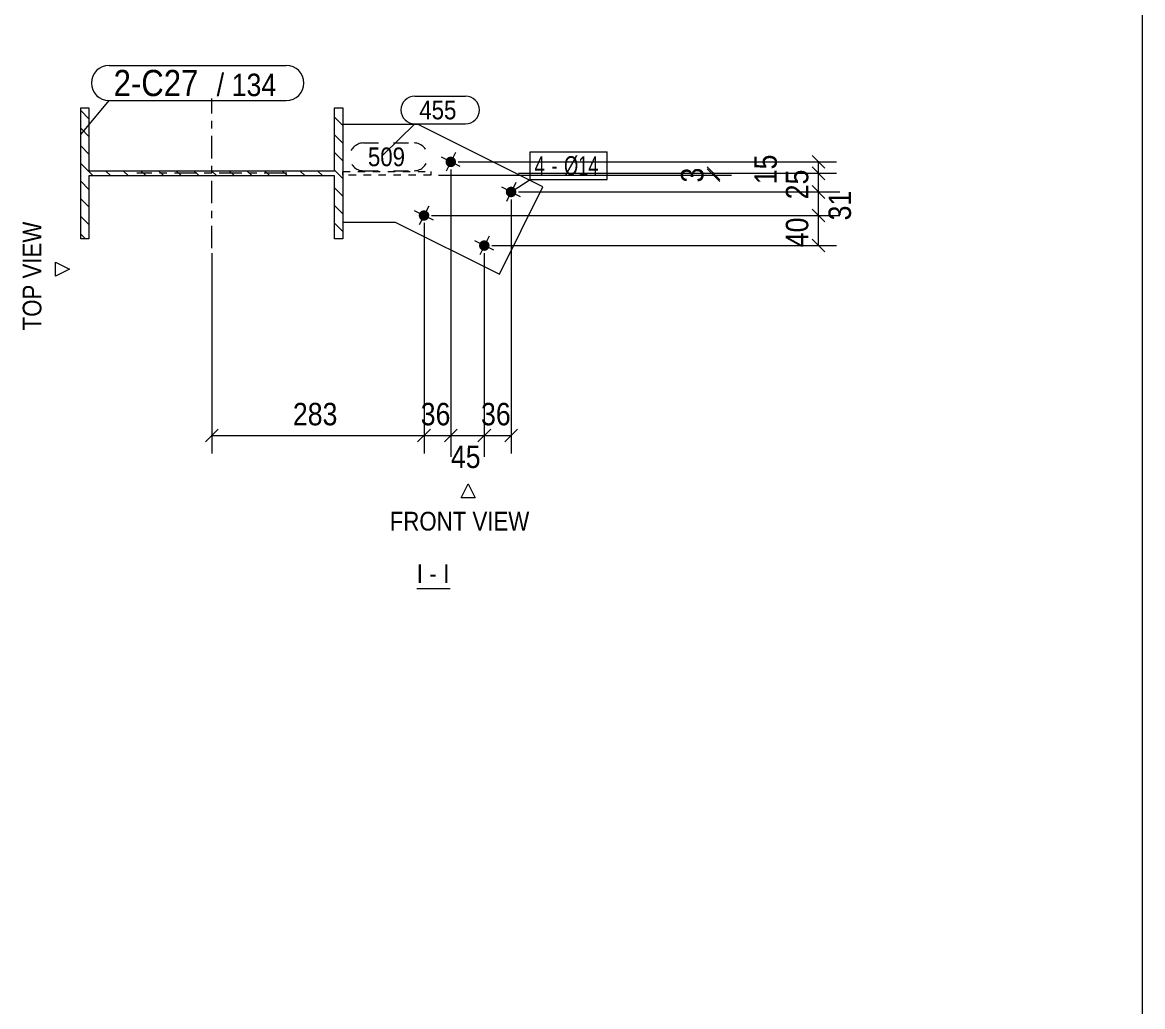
# Model space of a CAD drawing. Header units: millimetres. Extents: x 2 to 825, y 1 to 579.
# Drawn here: x 675.4 to 825, y 225 to 356.5 of the extents above; entities that cross this region are included whole.
import ezdxf

# ---------------------------------------------------------------- set-up
doc = ezdxf.new("R2010")
doc.units = ezdxf.units.MM
for name, pattern in [('XKITLINE00', [0]), ('XKITLINE01', [4, 1, -1, 1, -1]), ('XKITLINE02', [4, 2, -2]), ('XKITLINE03', [6, 3, -1, 1, -1])]:
    doc.linetypes.add(name, pattern=pattern)
for name, color, linetype, lineweight in [('Bolt', 3, 'Continuous', 0), ('BoltMark', 7, 'Continuous', 0), ('Dimensions', 7, 'Continuous', 0), ('DrawingSheet', 5, 'Continuous', 0), ('OtherObjectType', 7, 'Continuous', 0), ('Part', 2, 'Continuous', 0), ('PartMark', 7, 'Continuous', 0)]:
    doc.layers.add(name, color=color, linetype=linetype, lineweight=lineweight)
doc.styles.add('ARIAL', font='ARIAL.TTF')
doc.styles.add('ARIAL_NARROW', font='ARIALN.TTF')

# ---------------------------------------------------------------- blocks, each defined once
blk = doc.blocks.new('*A11')
at = {"layer": 'Part', "color": 7, "linetype": 'XKITLINE00', "lineweight": 0}
for p, q in [((684.31, 343.59), (683.21, 344.69)), ((718.21, 345.05), (718.21, 345.05)), ((718.21, 345.05), (718.21, 345.05)), ((718.21, 342.7), (717.11, 343.8)), ((684.31, 341.24), (683.21, 342.34)), ((718.21, 340.34), (717.11, 341.44)), ((684.31, 338.88), (683.21, 339.98)), ((718.21, 337.98), (717.11, 339.08)), ((684.88, 335.95), (683.21, 337.62)), ((687.24, 335.95), (686.54, 336.65)), ((689.59, 335.95), (688.89, 336.65)), ((691.95, 335.95), (691.25, 336.65)), ((694.31, 335.95), (693.61, 336.65)), ((696.66, 335.95), (695.96, 336.65)), ((699.02, 335.95), (698.32, 336.65)), ((701.38, 335.95), (700.68, 336.65)), ((703.74, 335.95), (703.04, 336.65)), ((706.09, 335.95), (705.39, 336.65)), ((708.45, 335.95), (707.75, 336.65)), ((710.81, 335.95), (710.11, 336.65)), ((713.17, 335.95), (712.47, 336.65)), ((715.52, 335.95), (714.82, 336.65)), ((718.21, 335.62), (717.11, 336.72)), ((684.31, 334.16), (683.21, 335.26)), ((718.21, 333.27), (717.11, 334.37)), ((684.31, 331.81), (683.21, 332.91)), ((718.21, 330.91), (717.11, 332.01)), ((684.31, 329.45), (683.21, 330.55)), ((718.21, 328.55), (717.11, 329.65)), ((683.85, 327.55), (683.21, 328.19))]:
    blk.add_line(p, q, dxfattribs=at)
blk = doc.blocks.new('*A128')
at = {"layer": 'Bolt'}
for points in [[(732.28, 337.22), (732.25, 337.23), (732.22, 337.25), (732.19, 337.27), (732.17, 337.3), (732.14, 337.32), (732.12, 337.34), (732.09, 337.37), (732.07, 337.39), (732.05, 337.42), (732.03, 337.45), (732.01, 337.48), (732, 337.51), (731.98, 337.54), (731.97, 337.57), (731.96, 337.61), (731.95, 337.64), (731.94, 337.67), (731.93, 337.71), (731.93, 337.74), (731.92, 337.77), (731.92, 337.81), (731.92, 337.84), (731.92, 337.88), (731.93, 337.91), (731.93, 337.94), (731.94, 337.98), (731.95, 338.01), (731.96, 338.04), (731.97, 338.08), (731.98, 338.11), (731.99, 338.14), (732.01, 338.17), (732.03, 338.2), (732.05, 338.23), (732.07, 338.26), (732.09, 338.28), (732.11, 338.31), (732.14, 338.33), (732.16, 338.36), (732.19, 338.38), (732.22, 338.4), (732.24, 338.42), (732.27, 338.44), (732.3, 338.45), (732.34, 338.47), (732.37, 338.48), (732.4, 338.49), (732.43, 338.5), (732.47, 338.51), (732.5, 338.52), (732.53, 338.52), (732.57, 338.53), (732.6, 338.53), (732.64, 338.53), (732.67, 338.53), (732.7, 338.52), (732.74, 338.52), (732.77, 338.51), (732.81, 338.5), (732.84, 338.49), (732.87, 338.48), (732.9, 338.47), (732.93, 338.45), (732.96, 338.44), (732.99, 338.42), (733.02, 338.4), (733.05, 338.38), (733.08, 338.36), (733.1, 338.34), (733.13, 338.31), (733.15, 338.29), (733.17, 338.26), (733.19, 338.23), (733.21, 338.2), (733.23, 338.17), (733.25, 338.14), (733.26, 338.11), (733.27, 338.08), (733.28, 338.05), (733.29, 338.02), (733.3, 337.98), (733.31, 337.95), (733.32, 337.92), (733.32, 337.88), (733.32, 337.85), (733.32, 337.81), (733.32, 337.78), (733.32, 337.74), (733.31, 337.71), (733.3, 337.68), (733.3, 337.64), (733.29, 337.61), (733.27, 337.58), (733.26, 337.55), (733.25, 337.51), (733.23, 337.48), (733.21, 337.46), (733.19, 337.43), (733.17, 337.4), (733.15, 337.37), (733.13, 337.35), (733.11, 337.32), (733.08, 337.3), (733.05, 337.28), (733.03, 337.26), (733, 337.24), (732.97, 337.22), (732.94, 337.2), (732.91, 337.19), (732.88, 337.18), (732.84, 337.16), (732.81, 337.15), (732.78, 337.15), (732.74, 337.14), (732.71, 337.13), (732.67, 337.13), (732.64, 337.13), (732.61, 337.13), (732.57, 337.13), (732.54, 337.13), (732.5, 337.14), (732.47, 337.14), (732.44, 337.15), (732.4, 337.16), (732.37, 337.17), (732.34, 337.19), (732.31, 337.2)], [(740.33, 333.2), (740.3, 333.22), (740.27, 333.23), (740.24, 333.26), (740.22, 333.28), (740.19, 333.3), (740.17, 333.32), (740.15, 333.35), (740.12, 333.38), (740.1, 333.4), (740.08, 333.43), (740.07, 333.46), (740.05, 333.49), (740.03, 333.52), (740.02, 333.55), (740.01, 333.59), (740, 333.62), (739.99, 333.65), (739.98, 333.69), (739.98, 333.72), (739.98, 333.75), (739.97, 333.79), (739.97, 333.82), (739.98, 333.86), (739.98, 333.89), (739.98, 333.93), (739.99, 333.96), (740, 333.99), (740.01, 334.03), (740.02, 334.06), (740.03, 334.09), (740.05, 334.12), (740.06, 334.15), (740.08, 334.18), (740.1, 334.21), (740.12, 334.24), (740.14, 334.26), (740.17, 334.29), (740.19, 334.31), (740.21, 334.34), (740.24, 334.36), (740.27, 334.38), (740.3, 334.4), (740.33, 334.42), (740.36, 334.43), (740.39, 334.45), (740.42, 334.46), (740.45, 334.47), (740.48, 334.48), (740.52, 334.49), (740.55, 334.5), (740.59, 334.5), (740.62, 334.51), (740.65, 334.51), (740.69, 334.51), (740.72, 334.51), (740.76, 334.5), (740.79, 334.5), (740.82, 334.49), (740.86, 334.48), (740.89, 334.47), (740.92, 334.46), (740.96, 334.45), (740.99, 334.43), (741.02, 334.42), (741.05, 334.4), (741.07, 334.38), (741.1, 334.36), (741.13, 334.34), (741.15, 334.32), (741.18, 334.29), (741.2, 334.27), (741.22, 334.24), (741.24, 334.21), (741.26, 334.18), (741.28, 334.16), (741.3, 334.13), (741.31, 334.09), (741.33, 334.06), (741.34, 334.03), (741.35, 334), (741.36, 333.96), (741.36, 333.93), (741.37, 333.9), (741.37, 333.86), (741.37, 333.83), (741.37, 333.79), (741.37, 333.76), (741.37, 333.73), (741.36, 333.69), (741.36, 333.66), (741.35, 333.62), (741.34, 333.59), (741.33, 333.56), (741.31, 333.53), (741.3, 333.5), (741.28, 333.47), (741.27, 333.44), (741.25, 333.41), (741.23, 333.38), (741.21, 333.35), (741.18, 333.33), (741.16, 333.3), (741.13, 333.28), (741.11, 333.26), (741.08, 333.24), (741.05, 333.22), (741.02, 333.2), (740.99, 333.18), (740.96, 333.17), (740.93, 333.16), (740.9, 333.14), (740.86, 333.13), (740.83, 333.13), (740.8, 333.12), (740.76, 333.11), (740.73, 333.11), (740.69, 333.11), (740.66, 333.11), (740.62, 333.11), (740.59, 333.11), (740.56, 333.12), (740.52, 333.12), (740.49, 333.13), (740.46, 333.14), (740.42, 333.15), (740.39, 333.17), (740.36, 333.18)], [(728.71, 330.06), (728.68, 330.08), (728.65, 330.1), (728.62, 330.12), (728.59, 330.14), (728.57, 330.16), (728.54, 330.19), (728.52, 330.21), (728.5, 330.24), (728.48, 330.26), (728.46, 330.29), (728.44, 330.32), (728.42, 330.35), (728.41, 330.38), (728.4, 330.42), (728.38, 330.45), (728.37, 330.48), (728.37, 330.51), (728.36, 330.55), (728.35, 330.58), (728.35, 330.62), (728.35, 330.65), (728.35, 330.68), (728.35, 330.72), (728.35, 330.75), (728.36, 330.79), (728.36, 330.82), (728.37, 330.85), (728.38, 330.89), (728.39, 330.92), (728.41, 330.95), (728.42, 330.98), (728.44, 331.01), (728.46, 331.04), (728.47, 331.07), (728.5, 331.1), (728.52, 331.12), (728.54, 331.15), (728.56, 331.17), (728.59, 331.2), (728.62, 331.22), (728.64, 331.24), (728.67, 331.26), (728.7, 331.28), (728.73, 331.29), (728.76, 331.31), (728.79, 331.32), (728.83, 331.33), (728.86, 331.34), (728.89, 331.35), (728.93, 331.36), (728.96, 331.36), (728.99, 331.37), (729.03, 331.37), (729.06, 331.37), (729.1, 331.37), (729.13, 331.36), (729.17, 331.36), (729.2, 331.35), (729.23, 331.34), (729.27, 331.33), (729.3, 331.32), (729.33, 331.31), (729.36, 331.3), (729.39, 331.28), (729.42, 331.26), (729.45, 331.24), (729.48, 331.22), (729.5, 331.2), (729.53, 331.18), (729.55, 331.15), (729.58, 331.13), (729.6, 331.1), (729.62, 331.07), (729.64, 331.05), (729.66, 331.02), (729.67, 330.99), (729.69, 330.96), (729.7, 330.92), (729.71, 330.89), (729.72, 330.86), (729.73, 330.83), (729.74, 330.79), (729.74, 330.76), (729.75, 330.72), (729.75, 330.69), (729.75, 330.65), (729.75, 330.62), (729.74, 330.59), (729.74, 330.55), (729.73, 330.52), (729.72, 330.49), (729.71, 330.45), (729.7, 330.42), (729.69, 330.39), (729.67, 330.36), (729.66, 330.33), (729.64, 330.3), (729.62, 330.27), (729.6, 330.24), (729.58, 330.21), (729.56, 330.19), (729.53, 330.16), (729.51, 330.14), (729.48, 330.12), (729.45, 330.1), (729.42, 330.08), (729.4, 330.06), (729.37, 330.05), (729.33, 330.03), (729.3, 330.02), (729.27, 330.01), (729.24, 330), (729.2, 329.99), (729.17, 329.98), (729.14, 329.98), (729.1, 329.97), (729.07, 329.97), (729.03, 329.97), (729, 329.97), (728.97, 329.97), (728.93, 329.98), (728.9, 329.99), (728.86, 329.99), (728.83, 330), (728.8, 330.02), (728.77, 330.03), (728.74, 330.04)], [(736.76, 326.04), (736.73, 326.06), (736.7, 326.08), (736.67, 326.1), (736.65, 326.12), (736.62, 326.14), (736.6, 326.17), (736.57, 326.19), (736.55, 326.22), (736.53, 326.25), (736.51, 326.27), (736.49, 326.3), (736.48, 326.33), (736.46, 326.36), (736.45, 326.4), (736.44, 326.43), (736.43, 326.46), (736.42, 326.49), (736.41, 326.53), (736.41, 326.56), (736.4, 326.6), (736.4, 326.63), (736.4, 326.67), (736.4, 326.7), (736.41, 326.73), (736.41, 326.77), (736.42, 326.8), (736.43, 326.83), (736.44, 326.87), (736.45, 326.9), (736.46, 326.93), (736.47, 326.96), (736.49, 326.99), (736.51, 327.02), (736.53, 327.05), (736.55, 327.08), (736.57, 327.11), (736.59, 327.13), (736.62, 327.16), (736.64, 327.18), (736.67, 327.2), (736.7, 327.22), (736.72, 327.24), (736.75, 327.26), (736.78, 327.27), (736.82, 327.29), (736.85, 327.3), (736.88, 327.31), (736.91, 327.32), (736.95, 327.33), (736.98, 327.34), (737.01, 327.34), (737.05, 327.35), (737.08, 327.35), (737.12, 327.35), (737.15, 327.35), (737.18, 327.35), (737.22, 327.34), (737.25, 327.33), (737.29, 327.33), (737.32, 327.32), (737.35, 327.3), (737.38, 327.29), (737.41, 327.28), (737.44, 327.26), (737.47, 327.24), (737.5, 327.22), (737.53, 327.2), (737.56, 327.18), (737.58, 327.16), (737.61, 327.13), (737.63, 327.11), (737.65, 327.08), (737.67, 327.06), (737.69, 327.03), (737.71, 327), (737.73, 326.97), (737.74, 326.94), (737.75, 326.9), (737.77, 326.87), (737.78, 326.84), (737.78, 326.81), (737.79, 326.77), (737.8, 326.74), (737.8, 326.7), (737.8, 326.67), (737.8, 326.64), (737.8, 326.6), (737.8, 326.57), (737.79, 326.53), (737.78, 326.5), (737.78, 326.47), (737.77, 326.43), (737.76, 326.4), (737.74, 326.37), (737.73, 326.34), (737.71, 326.31), (737.69, 326.28), (737.67, 326.25), (737.65, 326.22), (737.63, 326.2), (737.61, 326.17), (737.59, 326.15), (737.56, 326.12), (737.53, 326.1), (737.51, 326.08), (737.48, 326.06), (737.45, 326.04), (737.42, 326.03), (737.39, 326.01), (737.36, 326), (737.32, 325.99), (737.29, 325.98), (737.26, 325.97), (737.22, 325.96), (737.19, 325.96), (737.16, 325.95), (737.12, 325.95), (737.09, 325.95), (737.05, 325.95), (737.02, 325.96), (736.98, 325.96), (736.95, 325.97), (736.92, 325.98), (736.88, 325.99), (736.85, 326), (736.82, 326.01), (736.79, 326.02)]]:
    blk.add_hatch(color=3, dxfattribs=at).paths.add_polyline_path(points, flags=17)
at = {"layer": 'Bolt', "color": 3, "linetype": 'XKITLINE00', "lineweight": 0}
for p, q in [((733.87, 337.2), (731.37, 338.45)), ((733.25, 339.08), (732, 336.57)), ((741.3, 335.06), (740.05, 332.56)), ((741.93, 333.18), (739.42, 334.43)), ((730.3, 330.04), (727.8, 331.29)), ((729.67, 331.92), (728.42, 329.42)), ((737.73, 327.9), (736.48, 325.4)), ((738.35, 326.03), (735.85, 327.28))]:
    blk.add_line(p, q, dxfattribs=at)
blk = doc.blocks.new('*A129')
at = {"layer": 'Part', "color": 7, "linetype": 'XKITLINE03', "lineweight": 0}
for p, q in [((700.71, 326.3), (700.71, 346.3)), ((710.71, 336.3), (690.71, 336.3))]:
    blk.add_line(p, q, dxfattribs=at)
at = {"layer": 'Part', "color": 2, "linetype": 'XKITLINE00', "lineweight": 0}
for p, q in [((683.21, 327.55), (683.21, 345.05)), ((683.21, 345.05), (684.31, 345.05)), ((684.31, 345.05), (684.31, 336.65)), ((717.11, 336.65), (717.11, 345.05)), ((717.11, 345.05), (718.21, 345.05)), ((718.21, 345.05), (718.21, 327.55)), ((684.31, 336.65), (717.11, 336.65)), ((717.11, 335.95), (684.31, 335.95)), ((684.31, 335.95), (684.31, 327.55)), ((717.11, 327.55), (717.11, 335.95)), ((684.31, 327.55), (683.21, 327.55)), ((718.21, 327.55), (717.11, 327.55))]:
    blk.add_line(p, q, dxfattribs=at)
blk = doc.blocks.new('*A130')
at = {"layer": 'Part', "color": 7, "linetype": 'XKITLINE01', "lineweight": 0}
for p, q in [((718.21, 336.05), (718.21, 336.55)), ((718.21, 336.55), (718.21, 336.55)), ((718.21, 336.55), (729.97, 336.55)), ((729.97, 336.55), (729.97, 336.05)), ((729.97, 336.05), (718.21, 336.05))]:
    blk.add_line(p, q, dxfattribs=at)
blk = doc.blocks.new('*A131')
at = {"layer": 'Part', "color": 2, "linetype": 'XKITLINE00', "lineweight": 0}
for p, q in [((728.25, 342.8), (718.21, 342.8)), ((744.92, 334.48), (728.25, 342.8)), ((739.12, 322.85), (744.92, 334.48)), ((718.21, 329.8), (725.19, 329.8)), ((725.19, 329.8), (739.12, 322.85))]:
    blk.add_line(p, q, dxfattribs=at)
at = {"layer": 'Part', "color": 7, "linetype": 'XKITLINE01', "lineweight": 0}
blk.add_line((718.21, 342.8), (718.21, 329.8), dxfattribs=at)
blk = doc.blocks.new('*A143')
at = {"layer": 'DrawingSheet', "color": 5, "linetype": 'XKITLINE00', "lineweight": 0}
blk.add_line((825, 5), (825, 579), dxfattribs=at)
blk = doc.blocks.new('*A315')
at = {"layer": 'Dimensions', "color": 7, "linetype": 'XKITLINE00', "lineweight": 0}
for p, q in [((730.05, 330.67), (784.11, 330.67)), ((780.86, 331.52), (782.56, 329.82)), ((781.71, 326.65), (781.71, 330.67)), ((738.1, 326.65), (784.11, 326.65)), ((780.86, 327.5), (782.56, 325.8))]:
    blk.add_line(p, q, dxfattribs=at)
at = {"layer": 'Dimensions', "color": 3}
for p in [(781.71, 330.67), (781.71, 326.65)]:
    blk.add_point(p, dxfattribs=at)
at = {"layer": 'Dimensions', "color": 3, "style": 'ARIAL', "width": 0.85}
blk.add_text('40', height=3, rotation=90.0002, dxfattribs=at).set_placement((780.36, 326.43))
blk = doc.blocks.new('*A316')
at = {"layer": 'Dimensions', "color": 7, "linetype": 'XKITLINE00', "lineweight": 0}
for p, q in [((741.67, 333.81), (784.56, 333.81)), ((780.86, 334.66), (782.56, 332.96)), ((781.71, 330.67), (781.71, 333.81)), ((730.05, 330.67), (784.56, 330.67)), ((780.86, 331.52), (782.56, 329.82))]:
    blk.add_line(p, q, dxfattribs=at)
at = {"layer": 'Dimensions', "color": 3}
for p in [(781.71, 333.81), (781.71, 330.67)]:
    blk.add_point(p, dxfattribs=at)
at = {"layer": 'Dimensions', "color": 3, "style": 'ARIAL', "width": 0.85}
blk.add_text('31', height=3, rotation=90.0002, dxfattribs=at).set_placement((786.06, 330.01))
blk = doc.blocks.new('*A317')
at = {"layer": 'Dimensions', "color": 7, "linetype": 'XKITLINE00', "lineweight": 0}
for p, q in [((780.86, 337.15), (782.56, 335.45)), ((741.67, 336.3), (784.11, 336.3)), ((781.71, 333.81), (781.71, 336.3)), ((741.67, 333.81), (784.11, 333.81)), ((780.86, 334.66), (782.56, 332.96))]:
    blk.add_line(p, q, dxfattribs=at)
at = {"layer": 'Dimensions', "color": 3}
for p in [(781.71, 336.3), (781.71, 333.81)]:
    blk.add_point(p, dxfattribs=at)
at = {"layer": 'Dimensions', "color": 3, "style": 'ARIAL', "width": 0.85}
blk.add_text('25', height=3, rotation=90.0002, dxfattribs=at).set_placement((780.36, 332.83))
blk = doc.blocks.new('*A318')
at = {"layer": 'Dimensions', "color": 7, "linetype": 'XKITLINE00', "lineweight": 0}
for p, q in [((780.86, 338.68), (782.56, 336.98)), ((733.62, 337.83), (784.11, 337.83)), ((780.86, 337.15), (782.56, 335.45)), ((781.71, 336.3), (781.71, 337.83)), ((741.67, 336.3), (784.11, 336.3))]:
    blk.add_line(p, q, dxfattribs=at)
at = {"layer": 'Dimensions', "color": 3}
for p in [(781.71, 337.83), (781.71, 336.3)]:
    blk.add_point(p, dxfattribs=at)
at = {"layer": 'Dimensions', "color": 3, "style": 'ARIAL', "width": 0.85}
blk.add_text('15', height=3, rotation=90.0002, dxfattribs=at).set_placement((776.16, 334.84))
blk = doc.blocks.new('*A319')
at = {"layer": 'Dimensions', "color": 7, "linetype": 'XKITLINE00', "lineweight": 0}
for p, q in [((766.86, 337.15), (768.56, 335.45)), ((766.86, 336.9), (768.56, 335.2)), ((730.97, 336.05), (770.11, 336.05)), ((741.67, 336.3), (770.11, 336.3)), ((767.71, 336.05), (767.71, 336.3))]:
    blk.add_line(p, q, dxfattribs=at)
at = {"layer": 'Dimensions', "color": 3}
for p in [(767.71, 336.3), (767.71, 336.05)]:
    blk.add_point(p, dxfattribs=at)
at = {"layer": 'Dimensions', "color": 3, "style": 'ARIAL', "width": 0.85}
blk.add_text('3', height=3, rotation=90.0002, dxfattribs=at).set_placement((766.36, 335.07))
blk = doc.blocks.new('*A320')
at = {"layer": 'Dimensions', "color": 7, "linetype": 'XKITLINE00', "lineweight": 0}
for p, q in [((729.05, 329.67), (729.05, 298.9)), ((700.71, 325.65), (700.71, 298.9)), ((701.56, 302.15), (699.86, 300.45)), ((729.9, 302.15), (728.2, 300.45)), ((700.71, 301.3), (729.05, 301.3))]:
    blk.add_line(p, q, dxfattribs=at)
at = {"layer": 'Dimensions', "color": 3}
for p in [(700.71, 301.3), (729.05, 301.3)]:
    blk.add_point(p, dxfattribs=at)
at = {"layer": 'Dimensions', "color": 3, "style": 'ARIAL', "width": 0.85}
blk.add_text('283', height=3, dxfattribs=at).set_placement((711.54, 302.65))
blk = doc.blocks.new('*A321')
at = {"layer": 'Dimensions', "color": 7, "linetype": 'XKITLINE00', "lineweight": 0}
for p, q in [((732.62, 336.83), (732.62, 298.9)), ((729.05, 329.67), (729.05, 298.9)), ((729.9, 302.15), (728.2, 300.45)), ((733.47, 302.15), (731.77, 300.45)), ((729.05, 301.3), (732.62, 301.3))]:
    blk.add_line(p, q, dxfattribs=at)
at = {"layer": 'Dimensions', "color": 3}
for p in [(729.05, 301.3), (732.62, 301.3)]:
    blk.add_point(p, dxfattribs=at)
at = {"layer": 'Dimensions', "color": 3, "style": 'ARIAL', "width": 0.85}
blk.add_text('36', height=3, dxfattribs=at).set_placement((728.61, 302.65))
blk = doc.blocks.new('*A322')
at = {"layer": 'Dimensions', "color": 7, "linetype": 'XKITLINE00', "lineweight": 0}
for p, q in [((732.62, 336.83), (732.62, 298.45)), ((737.1, 325.65), (737.1, 298.45)), ((733.47, 302.15), (731.77, 300.45)), ((737.95, 302.15), (736.25, 300.45)), ((732.62, 301.3), (737.1, 301.3))]:
    blk.add_line(p, q, dxfattribs=at)
at = {"layer": 'Dimensions', "color": 3}
for p in [(732.62, 301.3), (737.1, 301.3)]:
    blk.add_point(p, dxfattribs=at)
at = {"layer": 'Dimensions', "color": 3, "style": 'ARIAL', "width": 0.85}
blk.add_text('45', height=3, dxfattribs=at).set_placement((732.64, 296.95))
blk = doc.blocks.new('*A323')
at = {"layer": 'Dimensions', "color": 7, "linetype": 'XKITLINE00', "lineweight": 0}
for p, q in [((740.67, 332.81), (740.67, 298.9)), ((737.1, 325.65), (737.1, 298.9)), ((737.95, 302.15), (736.25, 300.45)), ((741.52, 302.15), (739.83, 300.45)), ((737.1, 301.3), (740.67, 301.3))]:
    blk.add_line(p, q, dxfattribs=at)
at = {"layer": 'Dimensions', "color": 3}
for p in [(737.1, 301.3), (740.67, 301.3)]:
    blk.add_point(p, dxfattribs=at)
at = {"layer": 'Dimensions', "color": 3, "style": 'ARIAL', "width": 0.85}
blk.add_text('36', height=3, dxfattribs=at).set_placement((736.66, 302.65))
blk = doc.blocks.new('*A324')
at = {"layer": 'BoltMark', "color": 7, "linetype": 'XKITLINE00', "lineweight": 0}
for p, q in [((743.21, 339.19), (753.51, 339.19)), ((743.21, 335.49), (743.21, 339.19)), ((753.51, 335.49), (753.51, 339.19)), ((740.67, 333.81), (743.21, 335.49)), ((743.21, 335.49), (753.51, 335.49))]:
    blk.add_line(p, q, dxfattribs=at)
at = {"layer": 'BoltMark', "color": 3, "style": 'ARIAL_NARROW', "width": 0.85}
for s, p in [('4', (743.81, 336.09)), ('Ø14', (747.74, 336.09)), ('-', (746.08, 336.09))]:
    blk.add_text(s, height=2.5, dxfattribs=at).set_placement(p)
blk = doc.blocks.new('*A325')
at = {"layer": 'PartMark', "color": 7, "linetype": 'XKITLINE00', "lineweight": 0}
for p, q in [((727.82, 346.61), (734.59, 346.61)), ((723.58, 338.78), (727.82, 342.91)), ((727.82, 342.91), (734.59, 342.91))]:
    blk.add_line(p, q, dxfattribs=at)
for centre, start, end in [((727.82, 344.76), 90, 270), ((734.59, 344.76), 270, 90)]:
    blk.add_arc(centre, 1.85, start, end, dxfattribs=at)
at = {"layer": 'PartMark', "color": 3, "style": 'ARIAL', "width": 0.85}
blk.add_text('455', height=2.5, dxfattribs=at).set_placement((728.42, 343.51))
blk = doc.blocks.new('*A326')
at = {"layer": 'PartMark', "color": 7, "linetype": 'XKITLINE02', "lineweight": 0}
for p, q in [((720.96, 340.35), (727.72, 340.35)), ((720.96, 336.65), (727.72, 336.65))]:
    blk.add_line(p, q, dxfattribs=at)
for centre, start, end in [((720.96, 338.5), 90, 270), ((727.72, 338.5), 270, 90)]:
    blk.add_arc(centre, 1.85, start, end, dxfattribs=at)
at = {"layer": 'PartMark', "color": 3, "style": 'ARIAL', "width": 0.85}
blk.add_text('509', height=2.5, dxfattribs=at).set_placement((721.56, 337.25))
blk = doc.blocks.new('*A327')
at = {"layer": 'PartMark', "color": 7, "linetype": 'XKITLINE00', "lineweight": 0}
for p, q in [((687, 350.71), (710.65, 350.71)), ((683.26, 341.52), (687, 346.01)), ((687, 346.01), (710.65, 346.01))]:
    blk.add_line(p, q, dxfattribs=at)
for centre, start, end in [((687, 348.36), 90, 270), ((710.65, 348.36), 270, 90)]:
    blk.add_arc(centre, 2.35, start, end, dxfattribs=at)
at = {"layer": 'PartMark', "color": 1, "style": 'ARIAL', "width": 0.85}
blk.add_text('2-C27', height=3.5, dxfattribs=at).set_placement((687.6, 346.61))
at = {"layer": 'PartMark', "color": 3, "style": 'ARIAL', "width": 0.85}
for s, p in [('/', (701.36, 346.61)), ('134', (703.37, 346.61))]:
    blk.add_text(s, height=3, dxfattribs=at).set_placement(p)
blk = doc.blocks.new('*A328')
at = {"layer": 'OtherObjectType', "color": 7, "linetype": 'XKITLINE00', "lineweight": 0}
for p, q in [((679.83, 322.55), (679.83, 324.42)), ((679.83, 324.42), (681.71, 323.48)), ((681.71, 323.48), (679.83, 322.55)), ((681.71, 323.48), (681.71, 323.48)), ((734, 292.98), (734.93, 294.85)), ((734.93, 294.85), (735.87, 292.98)), ((734.93, 294.85), (734.93, 294.85)), ((735.87, 292.98), (734, 292.98)), ((728.08, 280.85), (732.54, 280.85))]:
    blk.add_line(p, q, dxfattribs=at)
at = {"layer": 'OtherObjectType', "color": 7, "style": 'ARIAL', "width": 0.85}
blk.add_text('TOP VIEW', height=2.5, rotation=90, dxfattribs=at).set_placement((677.96, 315.33))
for s, p in [('FRONT VIEW', (724.47, 288.6)), ('I', (728.08, 281.6)), ('-', (729.75, 281.6)), ('I', (731.61, 281.6))]:
    blk.add_text(s, height=2.5, dxfattribs=at).set_placement(p)

msp = doc.modelspace()

# ---------------------------------------------------------------- block references
at = {"lineweight": 0}
for name in ['*A143', '*A327', '*A129', '*A325', '*A11', '*A131', '*A326', '*A128', '*A318', '*A324', '*A130', '*A321', '*A319', '*A322', '*A317', '*A316', '*A323', '*A315', '*A320']:
    msp.add_blockref(name, (0, 0), dxfattribs=at)
at = {"layer": 'OtherObjectType', "lineweight": 0}
msp.add_blockref('*A328', (0, 0), dxfattribs=at)

doc.saveas('drawing.dxf')
